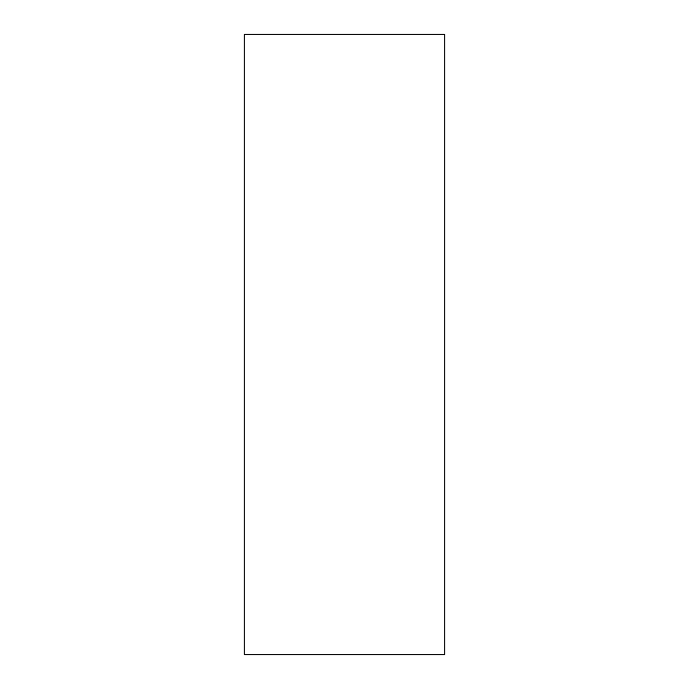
<?xml version="1.0" encoding="UTF-8"?>
<svg xmlns="http://www.w3.org/2000/svg" width="689" height="689" viewBox="0 0 689 689"><rect width="100%" height="100%" fill="white"/><g stroke="black" fill="none" stroke-linecap="round" stroke-linejoin="round"><path stroke-width="1.03" d="M444.586 34.45L244.414 34.45L244.414 654.55L444.586 654.55L444.586 34.45"/></g></svg>
